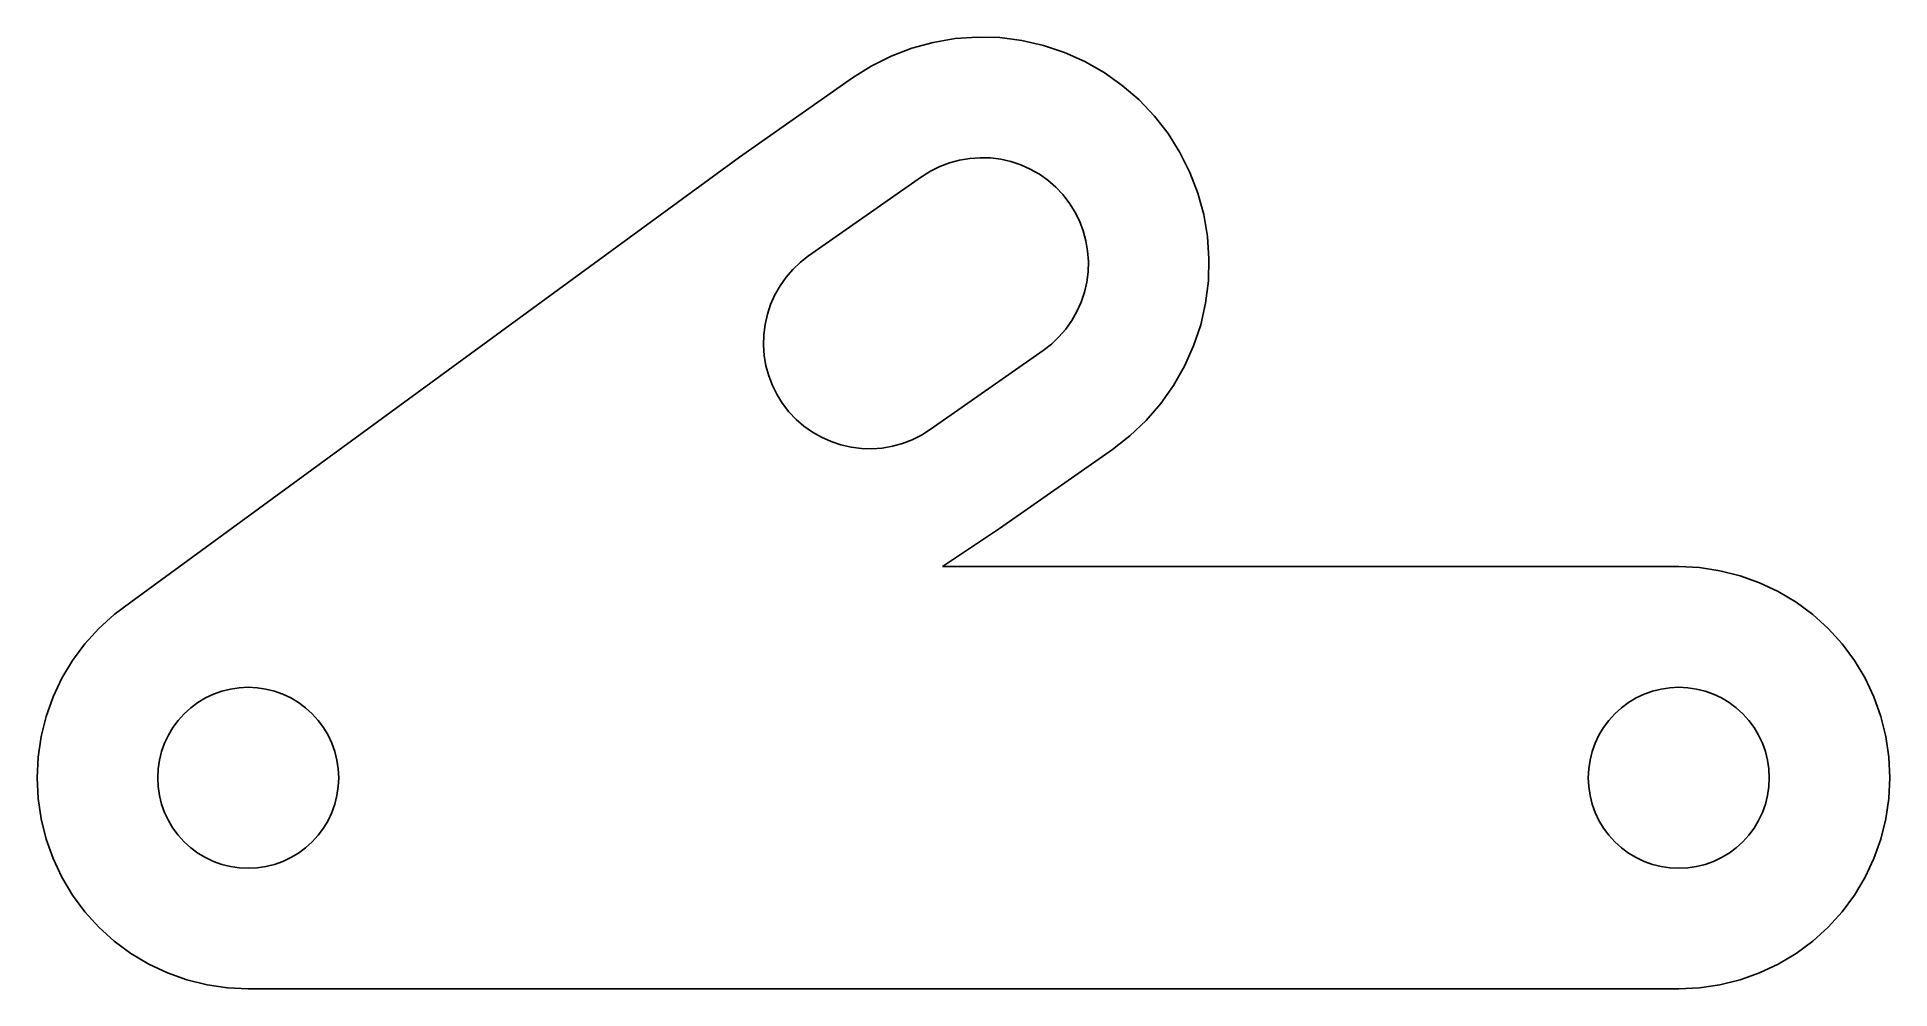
# Model space of a CAD drawing. Header units: metres. Extents: x -12 to 95, y -12 to 43.
import ezdxf

# ---------------------------------------------------------------- set-up
doc = ezdxf.new("R2010")
doc.units = ezdxf.units.M

msp = doc.modelspace()

# ---------------------------------------------------------------- linework, layer by layer
for p, q in [((38.5051, 42.3235), (37.2998, 41.8623)), ((39.7497, 42.6642), (38.5051, 42.3235)), ((41.0218, 42.8814), (39.7497, 42.6642)), ((42.309, 42.9728), (41.0218, 42.8814)), ((43.599, 42.9377), (42.309, 42.9728)), ((44.8794, 42.7762), (43.599, 42.9377)), ((46.1377, 42.49), (44.8794, 42.7762)), ((47.362, 42.0819), (46.1377, 42.49)), ((48.5403, 41.5557), (47.362, 42.0819)), ((36.1455, 41.2852), (35.0534, 40.5978)), ((37.2998, 41.8623), (36.1455, 41.2852)), ((49.6614, 40.9165), (48.5403, 41.5557)), ((50.7144, 40.1706), (49.6614, 40.9165)), ((35.0534, 40.5978), (28.5002, 36.0092)), ((51.6893, 39.325), (50.7144, 40.1706)), ((52.5766, 38.388), (51.6893, 39.325)), ((53.3677, 37.3685), (52.5766, 38.388)), ((54.0552, 36.2764), (53.3677, 37.3685)), ((28.5002, 36.0092), (-6.80573, 10.1855)), ((40.119, 35.4551), (40.6827, 35.6708)), ((40.6827, 35.6708), (41.2648, 35.8302)), ((41.2648, 35.8302), (41.8597, 35.9317)), ((41.8597, 35.9317), (42.4617, 35.9745)), ((42.4617, 35.9745), (43.065, 35.958)), ((43.065, 35.958), (43.6638, 35.8825)), ((43.6638, 35.8825), (44.2523, 35.7487)), ((44.2523, 35.7487), (44.8249, 35.5578)), ((44.8249, 35.5578), (45.376, 35.3117)), ((54.6322, 35.1221), (54.0552, 36.2764)), ((32.5152, 30.2751), (39.0684, 34.8638)), ((39.0684, 34.8638), (39.5792, 35.1852)), ((39.5792, 35.1852), (40.119, 35.4551)), ((45.376, 35.3117), (45.9003, 35.0128)), ((45.9003, 35.0128), (46.3928, 34.664)), ((46.3928, 34.664), (46.8487, 34.2685)), ((55.0934, 33.9168), (54.6322, 35.1221)), ((46.8487, 34.2685), (47.2637, 33.8303)), ((47.2637, 33.8303), (47.6337, 33.3535)), ((47.6337, 33.3535), (47.9552, 32.8427)), ((55.4342, 32.6721), (55.0934, 33.9168)), ((47.9552, 32.8427), (48.2251, 32.3029)), ((48.2251, 32.3029), (48.4407, 31.7392)), ((55.6513, 31.4001), (55.4342, 32.6721)), ((48.4407, 31.7392), (48.6001, 31.1571)), ((55.7428, 30.1128), (55.6513, 31.4001)), ((32.0384, 29.9051), (32.5152, 30.2751)), ((48.6001, 31.1571), (48.7017, 30.5621)), ((48.7017, 30.5621), (48.7444, 29.9601)), ((55.7076, 28.8228), (55.7428, 30.1128)), ((30.8558, 28.5417), (31.2047, 29.0342)), ((31.2047, 29.0342), (31.6002, 29.4902)), ((31.6002, 29.4902), (32.0384, 29.9051)), ((48.728, 29.3568), (48.6525, 28.758)), ((48.7444, 29.9601), (48.728, 29.3568)), ((30.3109, 27.4663), (30.5569, 28.0174)), ((30.5569, 28.0174), (30.8558, 28.5417)), ((48.5186, 28.1695), (48.3277, 27.597)), ((48.6525, 28.758), (48.5186, 28.1695)), ((55.5461, 27.5425), (55.7076, 28.8228)), ((29.9861, 26.3053), (30.12, 26.8938)), ((30.12, 26.8938), (30.3109, 27.4663)), ((48.0816, 27.0459), (47.7827, 26.5216)), ((48.3277, 27.597), (48.0816, 27.0459)), ((55.2599, 26.2841), (55.5461, 27.5425)), ((29.9106, 25.7065), (29.9861, 26.3053)), ((47.4339, 26.0291), (47.0384, 25.5732)), ((47.7827, 26.5216), (47.4339, 26.0291)), ((54.8518, 25.0599), (55.2599, 26.2841)), ((29.8942, 25.1032), (29.9106, 25.7065)), ((29.9369, 24.5012), (29.8942, 25.1032)), ((46.1234, 24.7882), (39.5702, 20.1996)), ((46.6002, 25.1582), (46.1234, 24.7882)), ((47.0384, 25.5732), (46.6002, 25.1582)), ((54.3256, 23.8816), (54.8518, 25.0599)), ((30.0385, 23.9062), (29.9369, 24.5012)), ((30.1978, 23.3241), (30.0385, 23.9062)), ((53.6865, 22.7605), (54.3256, 23.8816)), ((30.4135, 22.7605), (30.1978, 23.3241)), ((30.6834, 22.2206), (30.4135, 22.7605)), ((52.9405, 21.7074), (53.6865, 22.7605)), ((31.0049, 21.7099), (30.6834, 22.2206)), ((31.3749, 21.2331), (31.0049, 21.7099)), ((52.095, 20.7326), (52.9405, 21.7074)), ((31.7899, 20.7948), (31.3749, 21.2331)), ((32.2458, 20.3994), (31.7899, 20.7948)), ((51.1579, 19.8453), (52.095, 20.7326)), ((32.7383, 20.0505), (32.2458, 20.3994)), ((33.2626, 19.7516), (32.7383, 20.0505)), ((33.8137, 19.5055), (33.2626, 19.7516)), ((34.3862, 19.3146), (33.8137, 19.5055)), ((37.9559, 19.3925), (37.3738, 19.2331)), ((38.5196, 19.6082), (37.9559, 19.3925)), ((39.0594, 19.8781), (38.5196, 19.6082)), ((39.5702, 20.1996), (39.0594, 19.8781)), ((50.1384, 19.0541), (51.1579, 19.8453)), ((34.9747, 19.1808), (34.3862, 19.3146)), ((35.5735, 19.1053), (34.9747, 19.1808)), ((36.1768, 19.0888), (35.5735, 19.1053)), ((36.7789, 19.1316), (36.1768, 19.0888)), ((37.3738, 19.2331), (36.7789, 19.1316)), ((43.5852, 14.4655), (50.1384, 19.0541)), ((40.2796, 12.25), (43.5852, 14.4655)), ((83, 12.25), (40.2796, 12.25)), ((84.2007, 12.191), (83, 12.25)), ((85.3898, 12.0146), (84.2007, 12.191)), ((86.556, 11.7225), (85.3898, 12.0146)), ((87.6879, 11.3175), (86.556, 11.7225)), ((88.7746, 10.8035), (87.6879, 11.3175)), ((89.8057, 10.1855), (88.7746, 10.8035)), ((-6.80573, 10.1855), (-7.77132, 9.46938)), ((90.7713, 9.46938), (89.8057, 10.1855)), ((-8.66205, 8.66205), (-9.46938, 7.77132)), ((-7.77132, 9.46938), (-8.66205, 8.66205)), ((91.662, 8.66205), (90.7713, 9.46938)), ((92.4694, 7.77132), (91.662, 8.66205)), ((-9.46938, 7.77132), (-10.1855, 6.80573)), ((93.1855, 6.80573), (92.4694, 7.77132)), ((-10.1855, 6.80573), (-10.8035, 5.7746)), ((93.8035, 5.7746), (93.1855, 6.80573)), ((-10.8035, 5.7746), (-11.3175, 4.68787)), ((94.3175, 4.68787), (93.8035, 5.7746)), ((-11.3175, 4.68787), (-11.7225, 3.55598)), ((-3.33055, 4.0583), (-2.91673, 4.3652)), ((-2.91673, 4.3652), (-2.47482, 4.63008)), ((-2.47482, 4.63008), (-2.00908, 4.85036)), ((-2.00908, 4.85036), (-1.52399, 5.02393)), ((-1.52399, 5.02393), (-1.02422, 5.14911)), ((-1.02422, 5.14911), (-0.514587, 5.22472)), ((-0.514587, 5.22472), (0, 5.25)), ((0, 5.25), (0.514587, 5.22472)), ((0.514587, 5.22472), (1.02422, 5.14911)), ((1.02422, 5.14911), (1.52399, 5.02393)), ((1.52399, 5.02393), (2.00908, 4.85036)), ((2.00908, 4.85036), (2.47482, 4.63008)), ((2.47482, 4.63008), (2.91673, 4.3652)), ((2.91673, 4.3652), (3.33055, 4.0583)), ((79.6694, 4.0583), (80.0833, 4.3652)), ((80.0833, 4.3652), (80.5252, 4.63008)), ((80.5252, 4.63008), (80.9909, 4.85036)), ((80.9909, 4.85036), (81.476, 5.02393)), ((81.476, 5.02393), (81.9758, 5.14911)), ((81.9758, 5.14911), (82.4854, 5.22472)), ((82.4854, 5.22472), (83, 5.25)), ((83, 5.25), (83.5146, 5.22472)), ((83.5146, 5.22472), (84.0242, 5.14911)), ((84.0242, 5.14911), (84.524, 5.02393)), ((84.524, 5.02393), (85.0091, 4.85036)), ((85.0091, 4.85036), (85.4748, 4.63008)), ((85.4748, 4.63008), (85.9167, 4.3652)), ((85.9167, 4.3652), (86.3306, 4.0583)), ((94.7225, 3.55598), (94.3175, 4.68787)), ((-11.7225, 3.55598), (-12.0146, 2.38985)), ((-4.3652, 2.91673), (-4.0583, 3.33055)), ((-4.0583, 3.33055), (-3.7123, 3.7123)), ((-3.7123, 3.7123), (-3.33055, 4.0583)), ((3.33055, 4.0583), (3.7123, 3.7123)), ((3.7123, 3.7123), (4.0583, 3.33055)), ((4.0583, 3.33055), (4.3652, 2.91673)), ((78.6348, 2.91673), (78.9417, 3.33055)), ((78.9417, 3.33055), (79.2877, 3.7123)), ((79.2877, 3.7123), (79.6694, 4.0583)), ((86.3306, 4.0583), (86.7123, 3.7123)), ((86.7123, 3.7123), (87.0583, 3.33055)), ((87.0583, 3.33055), (87.3652, 2.91673)), ((95.0146, 2.38985), (94.7225, 3.55598)), ((-12.0146, 2.38985), (-12.191, 1.2007)), ((-4.85036, 2.00908), (-4.63008, 2.47482)), ((-4.63008, 2.47482), (-4.3652, 2.91673)), ((4.3652, 2.91673), (4.63008, 2.47482)), ((4.63008, 2.47482), (4.85036, 2.00908)), ((78.1496, 2.00908), (78.3699, 2.47482)), ((78.3699, 2.47482), (78.6348, 2.91673)), ((87.3652, 2.91673), (87.6301, 2.47482)), ((87.6301, 2.47482), (87.8504, 2.00908)), ((95.191, 1.2007), (95.0146, 2.38985)), ((-12.191, 1.2007), (-12.25, 0)), ((-5.14911, 1.02422), (-5.02393, 1.52399)), ((-5.02393, 1.52399), (-4.85036, 2.00908)), ((4.85036, 2.00908), (5.02393, 1.52399)), ((5.02393, 1.52399), (5.14911, 1.02422)), ((77.8509, 1.02422), (77.9761, 1.52399)), ((77.9761, 1.52399), (78.1496, 2.00908)), ((87.8504, 2.00908), (88.0239, 1.52399)), ((88.0239, 1.52399), (88.1491, 1.02422)), ((95.25, 0), (95.191, 1.2007)), ((-12.25, 0), (-12.191, -1.2007)), ((-5.25, 0), (-5.22472, 0.514587)), ((-5.22472, -0.514587), (-5.25, 0)), ((-5.22472, 0.514587), (-5.14911, 1.02422)), ((5.14911, 1.02422), (5.22472, 0.514587)), ((5.22472, 0.514587), (5.25, 0)), ((5.25, 0), (5.22472, -0.514587)), ((77.75, 0), (77.7753, 0.514587)), ((77.7753, -0.514587), (77.75, 0)), ((77.7753, 0.514587), (77.8509, 1.02422)), ((88.1491, 1.02422), (88.2247, 0.514587)), ((88.2247, 0.514587), (88.25, 0)), ((88.25, 0), (88.2247, -0.514587)), ((95.191, -1.2007), (95.25, 0)), ((-5.14911, -1.02422), (-5.22472, -0.514587)), ((-5.02393, -1.52399), (-5.14911, -1.02422)), ((5.14911, -1.02422), (5.02393, -1.52399)), ((5.22472, -0.514587), (5.14911, -1.02422)), ((77.8509, -1.02422), (77.7753, -0.514587)), ((77.9761, -1.52399), (77.8509, -1.02422)), ((88.1491, -1.02422), (88.0239, -1.52399)), ((88.2247, -0.514587), (88.1491, -1.02422)), ((-12.191, -1.2007), (-12.0146, -2.38985)), ((-4.85036, -2.00908), (-5.02393, -1.52399)), ((-4.63008, -2.47482), (-4.85036, -2.00908)), ((4.85036, -2.00908), (4.63008, -2.47482)), ((5.02393, -1.52399), (4.85036, -2.00908)), ((78.1496, -2.00908), (77.9761, -1.52399)), ((78.3699, -2.47482), (78.1496, -2.00908)), ((87.8504, -2.00908), (87.6301, -2.47482)), ((88.0239, -1.52399), (87.8504, -2.00908)), ((95.0146, -2.38985), (95.191, -1.2007)), ((-12.0146, -2.38985), (-11.7225, -3.55598)), ((-4.3652, -2.91673), (-4.63008, -2.47482)), ((-4.0583, -3.33055), (-4.3652, -2.91673)), ((4.3652, -2.91673), (4.0583, -3.33055)), ((4.63008, -2.47482), (4.3652, -2.91673)), ((78.6348, -2.91673), (78.3699, -2.47482)), ((78.9417, -3.33055), (78.6348, -2.91673)), ((87.3652, -2.91673), (87.0583, -3.33055)), ((87.6301, -2.47482), (87.3652, -2.91673)), ((94.7225, -3.55598), (95.0146, -2.38985)), ((-11.7225, -3.55598), (-11.3175, -4.68787)), ((-3.7123, -3.7123), (-4.0583, -3.33055)), ((-3.33055, -4.0583), (-3.7123, -3.7123)), ((-2.91673, -4.3652), (-3.33055, -4.0583)), ((3.33055, -4.0583), (2.91673, -4.3652)), ((3.7123, -3.7123), (3.33055, -4.0583)), ((4.0583, -3.33055), (3.7123, -3.7123)), ((79.2877, -3.7123), (78.9417, -3.33055)), ((79.6694, -4.0583), (79.2877, -3.7123)), ((80.0833, -4.3652), (79.6694, -4.0583)), ((86.3306, -4.0583), (85.9167, -4.3652)), ((86.7123, -3.7123), (86.3306, -4.0583)), ((87.0583, -3.33055), (86.7123, -3.7123)), ((94.3175, -4.68787), (94.7225, -3.55598)), ((-11.3175, -4.68787), (-10.8035, -5.7746)), ((-2.47482, -4.63008), (-2.91673, -4.3652)), ((-2.00908, -4.85036), (-2.47482, -4.63008)), ((-1.52399, -5.02393), (-2.00908, -4.85036)), ((-1.02422, -5.14911), (-1.52399, -5.02393)), ((-0.514587, -5.22472), (-1.02422, -5.14911)), ((0, -5.25), (-0.514587, -5.22472)), ((0.514587, -5.22472), (0, -5.25)), ((1.02422, -5.14911), (0.514587, -5.22472)), ((1.52399, -5.02393), (1.02422, -5.14911)), ((2.00908, -4.85036), (1.52399, -5.02393)), ((2.47482, -4.63008), (2.00908, -4.85036)), ((2.91673, -4.3652), (2.47482, -4.63008)), ((80.5252, -4.63008), (80.0833, -4.3652)), ((80.9909, -4.85036), (80.5252, -4.63008)), ((81.476, -5.02393), (80.9909, -4.85036)), ((81.9758, -5.14911), (81.476, -5.02393)), ((82.4854, -5.22472), (81.9758, -5.14911)), ((83, -5.25), (82.4854, -5.22472)), ((83.5146, -5.22472), (83, -5.25)), ((84.0242, -5.14911), (83.5146, -5.22472)), ((84.524, -5.02393), (84.0242, -5.14911)), ((85.0091, -4.85036), (84.524, -5.02393)), ((85.4748, -4.63008), (85.0091, -4.85036)), ((85.9167, -4.3652), (85.4748, -4.63008)), ((93.8035, -5.7746), (94.3175, -4.68787)), ((-10.8035, -5.7746), (-10.1855, -6.80573)), ((93.1855, -6.80573), (93.8035, -5.7746)), ((-10.1855, -6.80573), (-9.46938, -7.77132)), ((92.4694, -7.77132), (93.1855, -6.80573)), ((-9.46938, -7.77132), (-8.66205, -8.66205)), ((91.662, -8.66205), (92.4694, -7.77132)), ((-8.66205, -8.66205), (-7.77132, -9.46938)), ((-7.77132, -9.46938), (-6.80573, -10.1855)), ((89.8057, -10.1855), (90.7713, -9.46938)), ((90.7713, -9.46938), (91.662, -8.66205)), ((-6.80573, -10.1855), (-5.7746, -10.8035)), ((88.7746, -10.8035), (89.8057, -10.1855)), ((-5.7746, -10.8035), (-4.68787, -11.3175)), ((-4.68787, -11.3175), (-3.55598, -11.7225)), ((-3.55598, -11.7225), (-2.38985, -12.0146)), ((85.3898, -12.0146), (86.556, -11.7225)), ((86.556, -11.7225), (87.6879, -11.3175)), ((87.6879, -11.3175), (88.7746, -10.8035)), ((-2.38985, -12.0146), (-1.2007, -12.191)), ((-1.2007, -12.191), (0, -12.25)), ((0, -12.25), (83, -12.25)), ((83, -12.25), (84.2007, -12.191)), ((84.2007, -12.191), (85.3898, -12.0146))]:
    msp.add_line(p, q)

doc.saveas('drawing.dxf')
